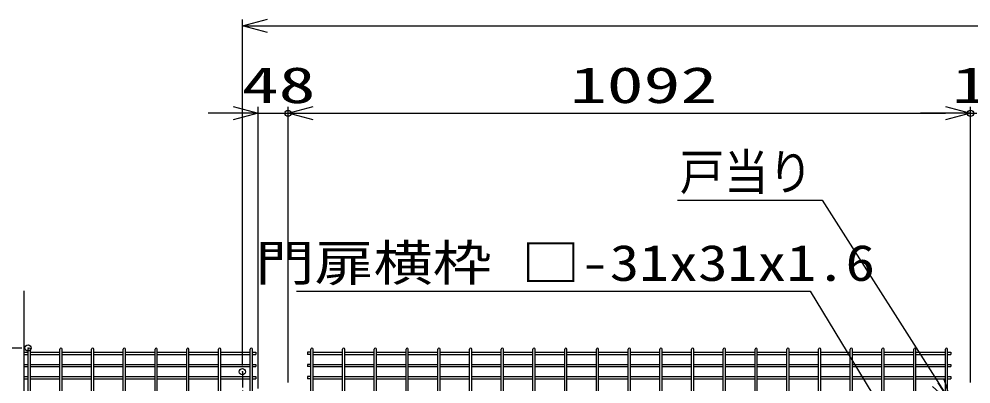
# Model space of a CAD drawing. Units: millimetres, scale not verified. Extents: x -4425 to 4425, y -3150 to 3150.
# Drawn here: x 90 to 1613, y 422 to 1006 of the extents above; entities that cross this region are included whole.
import ezdxf
from ezdxf.enums import TextEntityAlignment as Align

# ---------------------------------------------------------------- set-up
doc = ezdxf.new("R2010")
doc.units = ezdxf.units.MM
doc.header["$LTSCALE"] = 20
doc.header["$PDMODE"] = 32
doc.header["$PDSIZE"] = 10
doc.linetypes.add('USER1', pattern=[2, 1.25, -0.25, 0.25, -0.25])
for name, color, linetype, lineweight in [('0-1_0', 7, 'Continuous', 25), ('0-2_Jﾊﾟﾈﾙ', 3, 'Continuous', 25), ('0-3_寸法線', 4, 'Continuous', 25), ('0-4_寸法', 4, 'Continuous', 25), ('0-6_LAYER04', 1, 'USER1', 25), ('0-9_EXTCNT-L', 4, 'Continuous', 25), ('1-7_LAYER12', 3, 'Continuous', 25)]:
    doc.layers.add(name, color=color, linetype=linetype, lineweight=lineweight)
doc.layers.add('0-5_DEFPOINTS', color=7, linetype='Continuous')
doc.styles.add('ＭＳ ゴシック', font='')
doc.styles.get('ＭＳ ゴシック').set_extended_font_data('MS Gothic')

# ---------------------------------------------------------------- blocks, each defined once
blk = doc.blocks.new('_Open30')
at = {"layer": '0-4_寸法'}
blk.add_line((0, 0), (-20, 0), dxfattribs=at)
blk.add_lwpolyline([(-20, 5.36), (0, 0), (-20, -5.36)], dxfattribs=at)

msp = doc.modelspace()

# ---------------------------------------------------------------- linework, layer by layer
at = {"layer": '0-1_0', "color": 4}
msp.add_line((94.27, 479.89), (-78.39, 479.89), dxfattribs=at)
at = {"layer": '0-2_Jﾊﾟﾈﾙ'}
for p, q in [((97.26, 473.26), (104.27, 473.26)), ((104.27, -688.31), (104.27, 478.09)), ((107.87, -688.31), (107.87, 478.09)), ((107.87, 473.26), (155.04, 473.26)), ((155.04, -688.31), (155.04, 478.09)), ((158.64, -688.31), (158.64, 478.09)), ((158.64, 473.26), (205.81, 473.26)), ((205.81, -688.31), (205.81, 478.09)), ((209.41, -688.31), (209.41, 478.09)), ((209.41, 473.26), (256.58, 473.26)), ((256.58, -688.31), (256.58, 478.09)), ((260.18, -688.31), (260.18, 478.09)), ((260.18, 473.26), (307.35, 473.26)), ((307.35, -688.31), (307.35, 478.09)), ((310.95, -688.31), (310.95, 478.09)), ((310.95, 473.26), (358.12, 473.26)), ((358.12, -688.31), (358.12, 478.09)), ((361.72, -688.31), (361.72, 478.09)), ((361.72, 473.26), (408.89, 473.26)), ((408.89, -688.31), (408.89, 478.09)), ((412.49, -688.31), (412.49, 478.09)), ((412.49, 473.26), (459.66, 473.26)), ((459.66, -688.31), (459.66, 478.09)), ((463.26, -688.31), (463.26, 478.09)), ((463.26, 473.26), (468.46, 473.26)), ((468.46, 473.26), (468.46, 469.66)), ((551.56, 473.26), (551.56, 469.66)), ((556.76, 473.26), (551.56, 473.26)), ((556.76, -688.31), (556.76, 478.09)), ((560.36, -688.31), (560.36, 478.09)), ((560.36, 473.26), (607.53, 473.26)), ((607.53, -688.31), (607.53, 478.09)), ((611.13, -688.31), (611.13, 478.09)), ((611.13, 473.26), (658.3, 473.26)), ((658.3, 323.89), (658.3, 478.09)), ((661.9, 323.89), (661.9, 478.09)), ((661.9, 473.26), (709.07, 473.26)), ((709.07, 323.89), (709.07, 478.09)), ((712.67, 323.89), (712.67, 478.09)), ((712.67, 473.26), (759.84, 473.26)), ((759.84, -688.31), (759.84, 478.09)), ((763.44, -688.31), (763.44, 478.09)), ((763.44, 473.26), (810.61, 473.26)), ((810.61, -688.31), (810.61, 478.09)), ((814.21, -688.31), (814.21, 478.09)), ((814.21, 473.26), (861.38, 473.26)), ((861.38, -688.31), (861.38, 478.09)), ((864.98, -688.31), (864.98, 478.09)), ((864.98, 473.26), (912.15, 473.26)), ((912.15, -688.31), (912.15, 478.09)), ((915.75, -688.31), (915.75, 478.09)), ((915.75, 473.26), (962.92, 473.26)), ((962.92, -688.31), (962.92, 478.09)), ((966.52, -688.31), (966.52, 478.09)), ((966.52, 473.26), (1013.69, 473.26)), ((1013.69, -688.31), (1013.69, 478.09)), ((1017.29, -688.31), (1017.29, 478.09)), ((1017.29, 473.26), (1064.46, 473.26)), ((1064.46, -688.31), (1064.46, 478.09)), ((1068.06, -688.31), (1068.06, 478.09)), ((1068.06, 473.26), (1115.23, 473.26)), ((1115.23, -688.31), (1115.23, 478.09)), ((1118.83, -688.31), (1118.83, 478.09)), ((1118.83, 473.26), (1166, 473.26)), ((1166, 220.14), (1166, 478.09)), ((1169.6, 220.14), (1169.6, 478.09)), ((1169.6, 473.26), (1216.77, 473.26)), ((1216.77, 220.14), (1216.77, 478.09)), ((1220.37, 220.14), (1220.37, 478.09)), ((1220.37, 473.26), (1267.54, 473.26)), ((1267.54, -688.31), (1267.54, 478.09)), ((1271.14, -688.31), (1271.14, 478.09)), ((1271.14, 473.26), (1318.31, 473.26)), ((1318.31, 220.14), (1318.31, 478.09)), ((1321.91, 220.14), (1321.91, 478.09)), ((1321.91, 473.26), (1369.08, 473.26)), ((1369.08, -67.86), (1369.08, 478.09)), ((1372.68, -67.86), (1372.68, 478.09)), ((1372.68, 473.26), (1419.85, 473.26)), ((1419.85, 323.89), (1419.85, 478.09)), ((1423.45, 323.89), (1423.45, 478.09)), ((1423.45, 473.26), (1470.62, 473.26)), ((1470.62, 323.89), (1470.62, 478.09)), ((1474.22, 323.89), (1474.22, 478.09)), ((1474.22, 473.26), (1521.39, 473.26)), ((1521.39, 220.14), (1521.39, 478.09)), ((1524.99, 220.14), (1524.99, 478.09)), ((1524.99, 473.26), (1572.16, 473.26)), ((1572.16, -688.31), (1572.16, 478.09)), ((1575.76, -688.31), (1575.76, 478.09)), ((1575.76, 473.26), (1580.96, 473.26)), ((1580.96, 473.26), (1580.96, 469.66)), ((97.26, 469.66), (104.27, 469.66)), ((107.87, 469.66), (155.04, 469.66)), ((158.64, 469.66), (205.81, 469.66)), ((209.41, 469.66), (256.58, 469.66)), ((260.18, 469.66), (307.35, 469.66)), ((310.95, 469.66), (358.12, 469.66)), ((361.72, 469.66), (408.89, 469.66)), ((412.49, 469.66), (459.66, 469.66)), ((463.26, 469.66), (468.46, 469.66)), ((556.76, 469.66), (551.56, 469.66)), ((560.36, 469.66), (607.53, 469.66)), ((611.13, 469.66), (658.3, 469.66)), ((661.9, 469.66), (709.07, 469.66)), ((712.67, 469.66), (759.84, 469.66)), ((763.44, 469.66), (810.61, 469.66)), ((814.21, 469.66), (861.38, 469.66)), ((864.98, 469.66), (912.15, 469.66)), ((915.75, 469.66), (962.92, 469.66)), ((966.52, 469.66), (1013.69, 469.66)), ((1017.29, 469.66), (1064.46, 469.66)), ((1068.06, 469.66), (1115.23, 469.66)), ((1118.83, 469.66), (1166, 469.66)), ((1169.6, 469.66), (1216.77, 469.66)), ((1220.37, 469.66), (1267.54, 469.66)), ((1271.14, 469.66), (1318.31, 469.66)), ((1321.91, 469.66), (1369.08, 469.66)), ((1372.68, 469.66), (1419.85, 469.66)), ((1423.45, 469.66), (1470.62, 469.66)), ((1474.22, 469.66), (1521.39, 469.66)), ((1524.99, 469.66), (1572.16, 469.66)), ((1575.76, 469.66), (1580.96, 469.66)), ((97.26, 453.69), (104.27, 453.69)), ((97.26, 450.09), (104.27, 450.09)), ((107.87, 453.69), (155.04, 453.69)), ((107.87, 450.09), (155.04, 450.09)), ((158.64, 453.69), (205.81, 453.69)), ((158.64, 450.09), (205.81, 450.09)), ((209.41, 453.69), (256.58, 453.69)), ((209.41, 450.09), (256.58, 450.09)), ((260.18, 453.69), (307.35, 453.69)), ((260.18, 450.09), (307.35, 450.09)), ((310.95, 453.69), (358.12, 453.69)), ((310.95, 450.09), (358.12, 450.09)), ((361.72, 453.69), (408.89, 453.69)), ((361.72, 450.09), (408.89, 450.09)), ((412.49, 453.69), (459.66, 453.69)), ((412.49, 450.09), (459.66, 450.09)), ((463.26, 453.69), (468.46, 453.69)), ((463.26, 450.09), (468.46, 450.09)), ((468.46, 453.69), (468.46, 450.09)), ((551.56, 453.69), (551.56, 450.09)), ((556.76, 453.69), (551.56, 453.69)), ((556.76, 450.09), (551.56, 450.09)), ((560.36, 453.69), (607.53, 453.69)), ((560.36, 450.09), (607.53, 450.09)), ((611.13, 453.69), (658.3, 453.69)), ((611.13, 450.09), (658.3, 450.09)), ((661.9, 453.69), (709.07, 453.69)), ((661.9, 450.09), (709.07, 450.09)), ((712.67, 453.69), (759.84, 453.69)), ((712.67, 450.09), (759.84, 450.09)), ((763.44, 453.69), (810.61, 453.69)), ((763.44, 450.09), (810.61, 450.09)), ((814.21, 453.69), (861.38, 453.69)), ((814.21, 450.09), (861.38, 450.09)), ((864.98, 453.69), (912.15, 453.69)), ((864.98, 450.09), (912.15, 450.09)), ((915.75, 453.69), (962.92, 453.69)), ((915.75, 450.09), (962.92, 450.09)), ((966.52, 453.69), (1013.69, 453.69)), ((966.52, 450.09), (1013.69, 450.09)), ((1017.29, 453.69), (1064.46, 453.69)), ((1017.29, 450.09), (1064.46, 450.09)), ((1068.06, 453.69), (1115.23, 453.69)), ((1068.06, 450.09), (1115.23, 450.09)), ((1118.83, 453.69), (1166, 453.69)), ((1118.83, 450.09), (1166, 450.09)), ((1169.6, 453.69), (1216.77, 453.69)), ((1169.6, 450.09), (1216.77, 450.09)), ((1220.37, 453.69), (1267.54, 453.69)), ((1220.37, 450.09), (1267.54, 450.09)), ((1271.14, 453.69), (1318.31, 453.69)), ((1271.14, 450.09), (1318.31, 450.09)), ((1321.91, 453.69), (1369.08, 453.69)), ((1321.91, 450.09), (1369.08, 450.09)), ((1372.68, 453.69), (1419.85, 453.69)), ((1372.68, 450.09), (1419.85, 450.09)), ((1423.45, 453.69), (1470.62, 453.69)), ((1423.45, 450.09), (1470.62, 450.09)), ((1474.22, 453.69), (1521.39, 453.69)), ((1474.22, 450.09), (1521.39, 450.09)), ((1524.99, 453.69), (1572.16, 453.69)), ((1524.99, 450.09), (1572.16, 450.09)), ((1575.76, 453.69), (1580.96, 453.69)), ((1575.76, 450.09), (1580.96, 450.09)), ((1580.96, 453.69), (1580.96, 450.09)), ((97.26, 434.12), (104.27, 434.12)), ((97.26, 430.52), (104.27, 430.52)), ((107.87, 434.12), (155.04, 434.12)), ((107.87, 430.52), (155.04, 430.52)), ((158.64, 434.12), (205.81, 434.12)), ((158.64, 430.52), (205.81, 430.52)), ((209.41, 434.12), (256.58, 434.12)), ((209.41, 430.52), (256.58, 430.52)), ((260.18, 434.12), (307.35, 434.12)), ((260.18, 430.52), (307.35, 430.52)), ((310.95, 434.12), (358.12, 434.12)), ((310.95, 430.52), (358.12, 430.52)), ((361.72, 434.12), (408.89, 434.12)), ((361.72, 430.52), (408.89, 430.52)), ((412.49, 434.12), (459.66, 434.12)), ((412.49, 430.52), (459.66, 430.52)), ((463.26, 434.12), (468.46, 434.12)), ((463.26, 430.52), (468.46, 430.52)), ((468.46, 434.12), (468.46, 430.52)), ((551.56, 434.12), (551.56, 430.52)), ((556.76, 434.12), (551.56, 434.12)), ((556.76, 430.52), (551.56, 430.52)), ((560.36, 434.12), (607.53, 434.12)), ((560.36, 430.52), (607.53, 430.52)), ((611.13, 434.12), (658.3, 434.12)), ((611.13, 430.52), (658.3, 430.52)), ((661.9, 434.12), (709.07, 434.12)), ((661.9, 430.52), (709.07, 430.52)), ((712.67, 434.12), (759.84, 434.12)), ((712.67, 430.52), (759.84, 430.52)), ((763.44, 434.12), (810.61, 434.12)), ((763.44, 430.52), (810.61, 430.52)), ((814.21, 434.12), (861.38, 434.12)), ((814.21, 430.52), (861.38, 430.52)), ((864.98, 434.12), (912.15, 434.12)), ((864.98, 430.52), (912.15, 430.52)), ((915.75, 434.12), (962.92, 434.12)), ((915.75, 430.52), (962.92, 430.52)), ((966.52, 434.12), (1013.69, 434.12)), ((966.52, 430.52), (1013.69, 430.52)), ((1017.29, 434.12), (1064.46, 434.12)), ((1017.29, 430.52), (1064.46, 430.52)), ((1068.06, 434.12), (1115.23, 434.12)), ((1068.06, 430.52), (1115.23, 430.52)), ((1118.83, 434.12), (1166, 434.12)), ((1118.83, 430.52), (1166, 430.52)), ((1169.6, 434.12), (1216.77, 434.12)), ((1169.6, 430.52), (1216.77, 430.52)), ((1220.37, 434.12), (1267.54, 434.12)), ((1220.37, 430.52), (1267.54, 430.52)), ((1271.14, 434.12), (1318.31, 434.12)), ((1271.14, 430.52), (1318.31, 430.52)), ((1321.91, 434.12), (1369.08, 434.12)), ((1321.91, 430.52), (1369.08, 430.52)), ((1372.68, 434.12), (1419.85, 434.12)), ((1372.68, 430.52), (1419.85, 430.52)), ((1423.45, 434.12), (1470.62, 434.12)), ((1423.45, 430.52), (1470.62, 430.52)), ((1474.22, 434.12), (1521.39, 434.12)), ((1474.22, 430.52), (1521.39, 430.52)), ((1524.99, 434.12), (1572.16, 434.12)), ((1524.99, 430.52), (1572.16, 430.52)), ((1575.76, 434.12), (1580.96, 434.12)), ((1575.76, 430.52), (1580.96, 430.52)), ((1580.96, 434.12), (1580.96, 430.52))]:
    msp.add_line(p, q, dxfattribs=at)
for centre in [(106.07, 478.09), (156.84, 478.09), (207.61, 478.09), (258.38, 478.09), (309.15, 478.09), (359.92, 478.09), (410.69, 478.09), (461.46, 478.09), (558.56, 478.09), (609.33, 478.09), (660.1, 478.09), (710.87, 478.09), (761.64, 478.09), (812.41, 478.09), (863.18, 478.09), (913.95, 478.09), (964.72, 478.09), (1015.49, 478.09), (1066.26, 478.09), (1117.03, 478.09), (1167.8, 478.09), (1218.57, 478.09), (1269.34, 478.09), (1320.11, 478.09), (1370.88, 478.09), (1421.65, 478.09), (1472.42, 478.09), (1523.19, 478.09), (1573.96, 478.09)]:
    msp.add_arc(centre, 1.8, 0, 180, dxfattribs=at)
at = {"layer": '0-3_寸法線'}
for p, q in [((447.26, 451.87), (447.26, 1005.6)), ((487.26, 995.6), (2747.26, 995.6)), ((432.26, 855.6), (392.26, 855.6)), ((472.26, 414.89), (472.26, 865.6)), ((472.26, 855.6), (520.26, 855.6)), ((520.26, 424.89), (520.26, 865.6)), ((520.26, 424.89), (520.26, 865.6)), ((560.26, 855.6), (600.26, 855.6)), ((560.26, 855.6), (1572.26, 855.6)), ((1572.26, 855.6), (1532.26, 855.6)), ((1612.26, 424.89), (1612.26, 865.6)), ((1612.26, 424.89), (1612.26, 865.6)), ((1612.26, 855.6), (1622.26, 855.6))]:
    msp.add_line(p, q, dxfattribs=at)
at = {"layer": '0-5_DEFPOINTS'}
for p in [(520.26, 855.6), (1612.26, 855.6), (104.27, 479.89), (447.26, 441.87)]:
    msp.add_point(p, dxfattribs=at)
at = {"layer": '0-6_LAYER04'}
msp.add_line((447.26, 441.87), (447.26, -1116.37), dxfattribs=at)
at = {"layer": '0-9_EXTCNT-L'}
msp.add_line((97.26, 571.47), (97.26, -854.61), dxfattribs=at)
at = {"layer": '1-7_LAYER12'}
for points in [[(1143.44, 716.34), (1375.07, 716.34), (1581.28, 392.33)], [(533.77, 571.09), (1355.96, 571.09), (1504.43, 325.69)]]:
    msp.add_lwpolyline(points, dxfattribs=at)

# ---------------------------------------------------------------- block references
at = {"layer": '0-3_寸法線', "xscale": 2, "yscale": 2, "rotation": 180}
for p in [(447.26, 995.6), (520.26, 855.6), (520.26, 855.6)]:
    msp.add_blockref('_Open30', p, dxfattribs=at)
at = {"layer": '0-3_寸法線', "xscale": 2, "yscale": 2}
for p in [(472.26, 855.6), (1612.26, 855.6), (1612.26, 855.6)]:
    msp.add_blockref('_Open30', p, dxfattribs=at)
at = {"layer": '1-7_LAYER12', "xscale": 2, "yscale": 2, "rotation": 302.72456}
msp.add_blockref('_Open30', (1582.36, 390.65), dxfattribs=at)

# ---------------------------------------------------------------- texts
at = {"layer": '0-3_寸法線', "color": 2, "style": 'ＭＳ ゴシック', "width": 1.5}
for s, p in [('48', (446.26, 854.5)), ('1092', (971.26, 854.5)), ('10', (1582.26, 854.5))]:
    msp.add_text(s, height=57.77, dxfattribs=at).set_placement(p, align=Align.BOTTOM_LEFT)
at = {"layer": '1-7_LAYER12', "style": 'ＭＳ ゴシック'}
for s, width, p in [('戸当り', 0.9, (1147.07, 715.24)), ('門扉横枠 □-31x31x1.6', 1.2, (467.96, 569.99))]:
    msp.add_text(s, height=57.77, dxfattribs=dict(at, width=width)).set_placement(p, align=Align.BOTTOM_LEFT)

doc.saveas('drawing.dxf')
